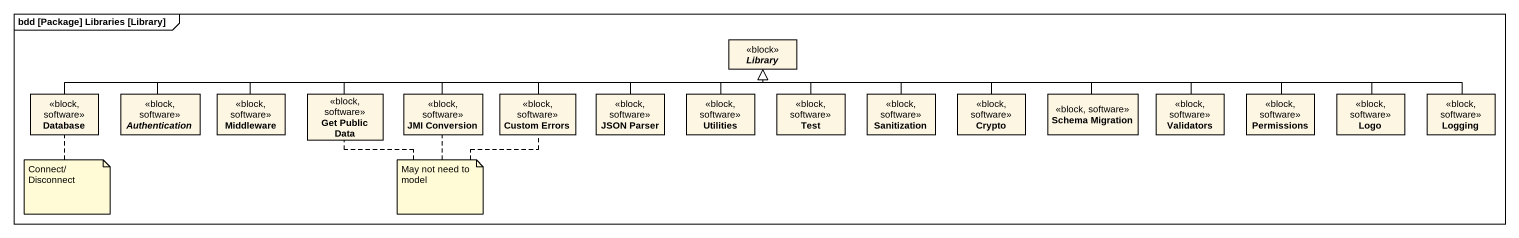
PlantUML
@startuml
mainframe bdd [Package] Libraries [Library]
hide circle
hide empty members
abstract class Library <<block>>
class "Database" as Database_ <<block, software>>
abstract class Authentication <<block, software>>
class Middleware <<block, software>>
class "Get Public Data" as Get_Public_Data <<block, software>>
class "JMI Conversion" as JMI_Conversion <<block, software>>
class "Custom Errors" as Custom_Errors <<block, software>>
class "JSON Parser" as JSON_Parser <<block, software>>
class Utilities <<block, software>>
class Test <<block, software>>
class Sanitization <<block, software>>
class Crypto <<block, software>>
class "Schema Migration" as Schema_Migration <<block, software>>
class Validators <<block, software>>
class Permissions <<block, software>>
class Logo <<block, software>>
class Logging <<block, software>>
Database_ -right-|> Library
Authentication -right-|> Library
Middleware -right-|> Library
Get_Public_Data -right-|> Library
JMI_Conversion -right-|> Library
Custom_Errors -right-|> Library
JSON_Parser -right-|> Library
Utilities -up-|> Library
Test -up-|> Library
Sanitization -left-|> Library
Crypto -left-|> Library
Schema_Migration -left-|> Library
Validators -left-|> Library
Permissions -left-|> Library
Logo -left-|> Library
Logging -left-|> Library
note bottom of Database_ : Connect/Disconnect
note as N2
  May not need to model
end note
N2 .. Get_Public_Data
N2 .. JMI_Conversion
N2 .. Custom_Errors
@enduml
